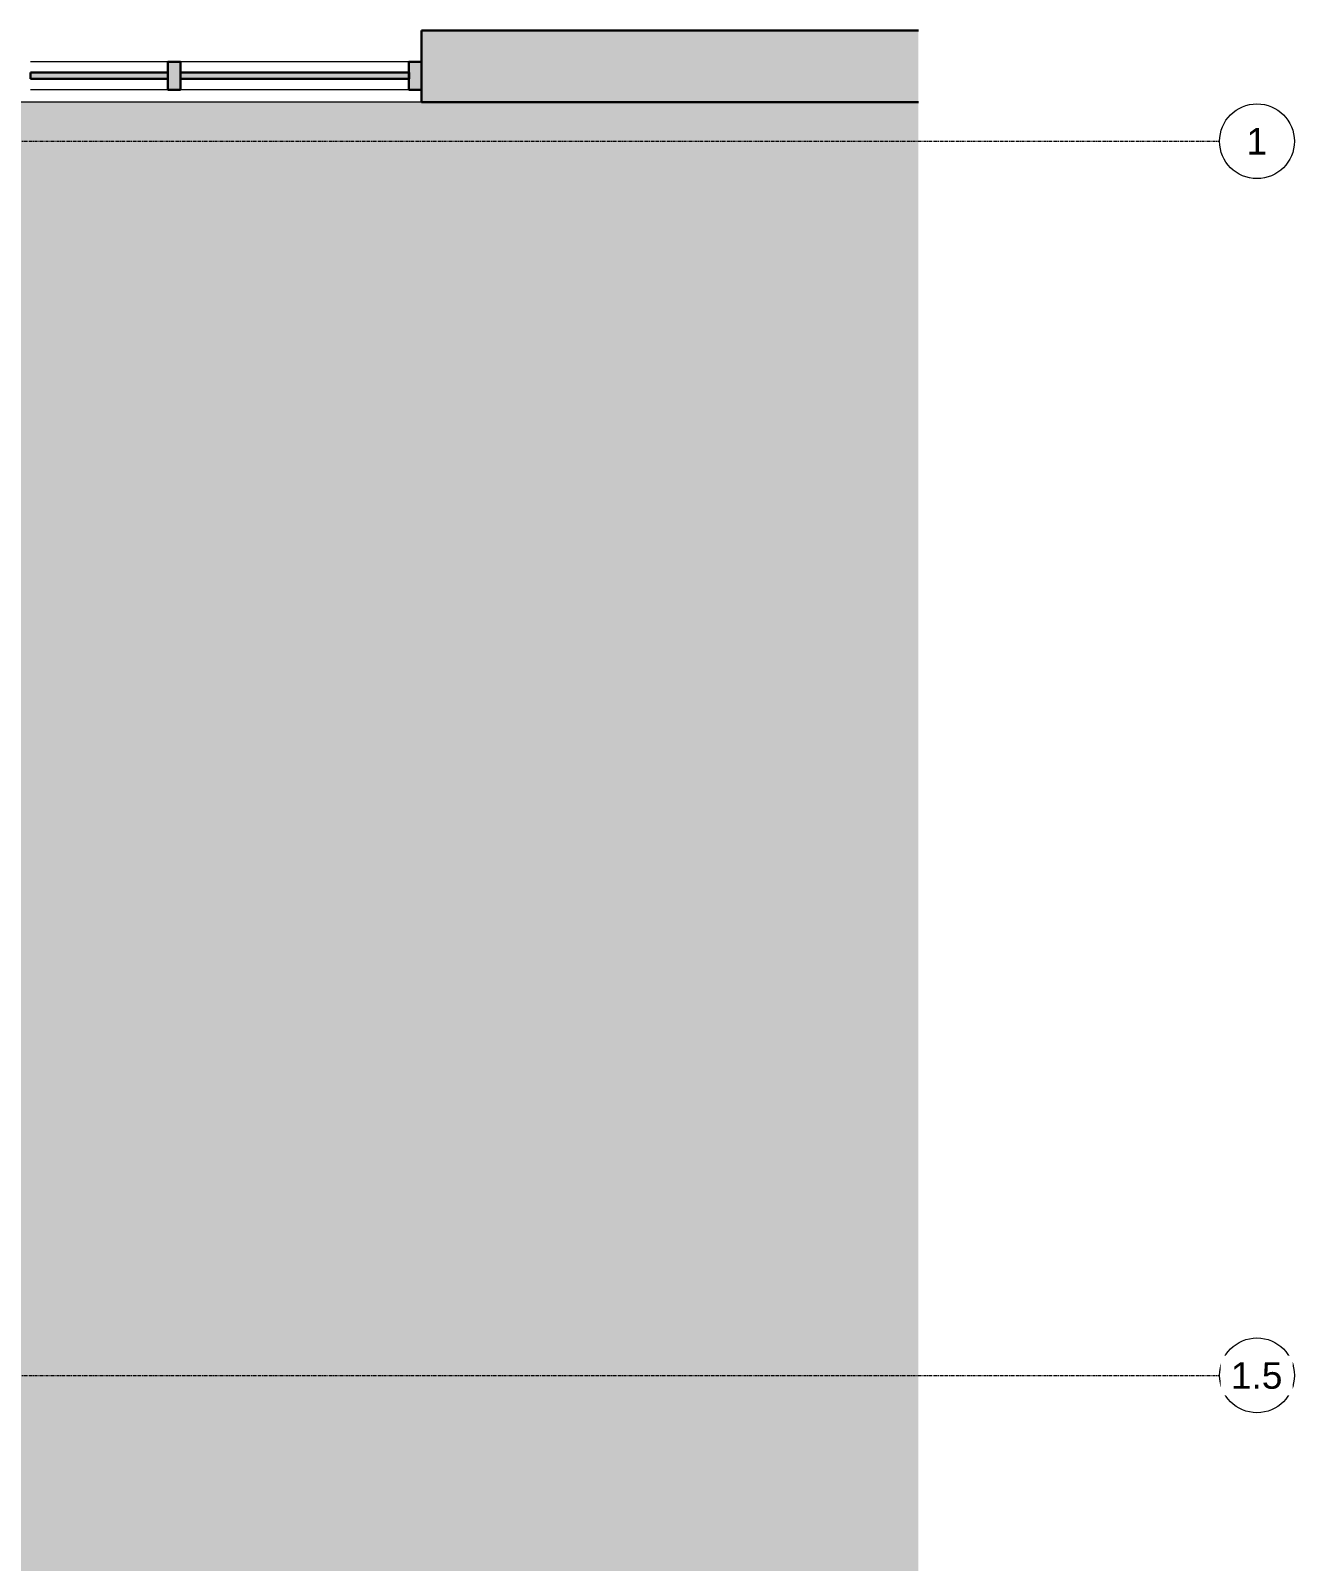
# Model space of a CAD drawing. Header units: inches. Extents: x 889 to 2667, y -546 to 1725.
# Drawn here: x 2464.1 to 2666.9, y 1434.2 to 1679.8 of the extents above; entities that cross this region are included whole.
import ezdxf

# ---------------------------------------------------------------- set-up
doc = ezdxf.new("R2010")
doc.units = ezdxf.units.IN
doc.header["$MEASUREMENT"] = 0
doc.linetypes.add('Grid Line 1_2_', pattern=[0.875, 0.5, -0.125, 0.125, -0.125])
for name, color, linetype, lineweight in [('A-DETL', 90, 'Continuous', 9), ('A-DETL-GENF', 92, 'Continuous', 9), ('A-GLAZ-CURT', 52, 'Continuous', 18), ('A-GLAZ-CWMG', 51, 'Continuous', 18), ('A-WALL', 113, 'Continuous', 13), ('A-WALL-PATT', 111, 'Continuous', 18), ('S-GRID', 1, 'Continuous', 9), ('S-GRID-IDEN', 1, 'Continuous', 9)]:
    doc.layers.add(name, color=color, linetype=linetype, lineweight=lineweight)
doc.styles.add('Swis721 Lt BT_2', font='swissl.ttf', dxfattribs={"height": 4.257319})

# ---------------------------------------------------------------- blocks, each defined once
blk = doc.blocks.new('System Panel - Glazed-V1-FIRST FLOOR CONSTRUCTION')
at = {"layer": 'A-GLAZ-CURT'}
blk.add_hatch(color=250, dxfattribs=at).paths.add_polyline_path([(11.01, -0.5), (11.01, 0.5), (-11.01, 0.5), (-11.01, -0.5)], flags=0)
at = {"layer": 'A-GLAZ-CURT', "color": 135, "lineweight": 30}
for p, q in [((11.01, 0.5), (-11.01, 0.5)), ((-11.01, 0.5), (-11.01, -0.5)), ((11.01, -0.5), (11.01, 0.5)), ((-11.01, -0.5), (11.01, -0.5))]:
    blk.add_line(p, q, dxfattribs=at)
blk = doc.blocks.new('System Panel - Glazed-4776495-FIRST FLOOR CONSTRUCTION')
at = {"layer": 'A-GLAZ-CURT'}
blk.add_hatch(color=250, dxfattribs=at).paths.add_polyline_path([(18.35, -0.5), (18.35, 0.5), (-18.35, 0.5), (-18.35, -0.5)], flags=0)
at = {"layer": 'A-GLAZ-CURT', "color": 135, "lineweight": 30}
for p, q in [((18.35, 0.5), (-18.35, 0.5)), ((-18.35, 0.5), (-18.35, -0.5)), ((18.35, -0.5), (18.35, 0.5)), ((-18.35, -0.5), (18.35, -0.5))]:
    blk.add_line(p, q, dxfattribs=at)
blk = doc.blocks.new('Rectangular Mullion - 2_ x 4_5_ rectangular-4776489-FIRST FLOOR CONSTRUCTION')
at = {"layer": 'A-GLAZ-CWMG'}
blk.add_hatch(color=250, dxfattribs=at).paths.add_polyline_path([(0, 2.25), (0, -2.25), (-2, -2.25), (-2, 2.25)], flags=0)
at = {"layer": 'A-GLAZ-CWMG', "color": 135, "lineweight": 30}
for p, q in [((-2, 2.25), (0, 2.25)), ((-2, -2.25), (-2, 2.25)), ((0, 2.25), (0, -2.25)), ((0, -2.25), (-2, -2.25))]:
    blk.add_line(p, q, dxfattribs=at)
blk = doc.blocks.new('Rectangular Mullion - 2_ x 4_5_ rectangular-4530477-FIRST FLOOR CONSTRUCTION')
at = {"layer": 'A-GLAZ-CWMG', "color": 55}
for p, q in [((-440.28, 1674.79), (-462.31, 1674.79)), ((-440.28, 1670.29), (-462.31, 1670.29))]:
    blk.add_line(p, q, dxfattribs=at)
blk = doc.blocks.new('Rectangular Mullion - 2_ x 4_5_ rectangular-4776485-FIRST FLOOR CONSTRUCTION')
at = {"layer": 'A-GLAZ-CWMG'}
blk.add_hatch(color=250, dxfattribs=at).paths.add_polyline_path([(-1, 2.25), (1, 2.25), (1, -2.25), (-1, -2.25), (-1, 0.5)], flags=0)
at = {"layer": 'A-GLAZ-CWMG', "color": 135, "lineweight": 30}
for p, q in [((-1, 2.25), (1, 2.25)), ((-1, -2.25), (-1, 2.25)), ((1, 2.25), (1, -2.25)), ((1, -2.25), (-1, -2.25))]:
    blk.add_line(p, q, dxfattribs=at)
blk = doc.blocks.new('Rectangular Mullion - 2_ x 4_5_ rectangular-4552106-FIRST FLOOR CONSTRUCTION')
at = {"layer": 'A-GLAZ-CWMG', "color": 55}
for p, q in [((102.41, 1674.79), (65.72, 1674.79)), ((102.41, 1670.29), (65.72, 1670.29))]:
    blk.add_line(p, q, dxfattribs=at)
blk = doc.blocks.new('Grid - Grid Head - Circle-50561-FIRST FLOOR CONSTRUCTION')
at = {"layer": 'S-GRID-IDEN'}
blk.add_circle((0, 0), 0.125, dxfattribs=at)

msp = doc.modelspace()

# ---------------------------------------------------------------- hatches: boundary and pattern name
at = {"layer": 'A-DETL-GENF', "transparency": 33554534}
h = msp.add_hatch(color=8, dxfattribs=at)
h.paths.add_polyline_path([(2592.19, 1071.93), (2606.52, 1071.93), (2606.52, 1100.16), (2592.19, 1100.16)], flags=0)
h.paths.add_polyline_path([(2039.82, 1071.93), (2039.82, 1105.04), (1979.81, 1105.04), (1979.81, 1071.93), (2002.81, 1071.93)], flags=0)
h.paths.add_polyline_path([(1861.16, 1071.93), (1974.94, 1071.93), (1974.94, 1100.16), (1861.16, 1100.16)], flags=0)
h.paths.add_polyline_path([(2497.19, 1071.93), (2587.31, 1071.93), (2587.31, 1100.16), (2497.19, 1100.16), (2497.19, 1076.14)], flags=0)
h.paths.add_polyline_path([(2045.07, 1071.93), (2189.07, 1071.93), (2189.07, 1099.79), (2045.07, 1099.79)], flags=0)
h.paths.add_polyline_path([(2386.33, 1071.93), (2427.44, 1071.93), (2427.44, 1100.16), (2194.32, 1100.16), (2194.32, 1071.93), (2327.01, 1071.93)], flags=0)
h.paths.add_polyline_path([(2432.31, 1071.93), (2492.31, 1071.93), (2492.31, 1100.16), (2432.31, 1100.16)], flags=0)
h.paths.add_polyline_path([(1953.81, 1105.04), (1956.81, 1105.04), (1956.81, 1184.04), (1861.16, 1184.04), (1861.16, 1105.04), (1930.06, 1105.04)], flags=0)
h.paths.add_polyline_path([(2587.31, 1105.04), (2606.52, 1105.04), (2606.52, 1184.04), (2552.19, 1184.04), (2552.19, 1197.04), (2503.19, 1197.04), (2503.19, 1184.04), (2432.06, 1184.04), (2432.06, 1105.04), (2557.06, 1105.04)], flags=0)
h.paths.add_polyline_path([(1897.17, 1188.29), (1953.81, 1188.29), (1953.81, 1247.04), (1923.06, 1247.04), (1923.06, 1273.79), (1904.81, 1273.79), (1904.81, 1303.29), (1930.06, 1303.29), (1930.06, 1329.66), (1861.16, 1329.66), (1861.16, 1188.29)], flags=0)
h.paths.add_polyline_path([(2557.06, 1188.91), (2606.52, 1188.91), (2606.52, 1255.04), (2557.06, 1255.04), (2557.06, 1197.04)], flags=0)
h.paths.add_polyline_path([(2462.06, 1188.91), (2498.31, 1188.91), (2498.31, 1211.04), (2552.19, 1211.04), (2552.19, 1255.04), (2432.06, 1255.04), (2432.06, 1188.91), (2448.84, 1188.91)], flags=0)
h.paths.add_polyline_path([(1934.59, 1251.29), (1953.81, 1251.29), (1953.81, 1281.04), (1934.31, 1281.04), (1934.31, 1273.79), (1927.31, 1273.79), (1927.31, 1251.29), (1930.06, 1251.29)], flags=0)
h.paths.add_polyline_path([(2552.19, 1259.91), (2606.52, 1259.91), (2606.52, 1668.29), (2462.06, 1668.29), (2462.06, 1259.91), (2513.35, 1259.91)], flags=0)
h.paths.add_polyline_path([(1935.81, 1259.99), (1935.81, 1272.09), (1936.62, 1272.09), (1936.62, 1266.29), (1947.5, 1266.29), (1947.5, 1272.09), (1948.31, 1272.09), (1948.31, 1259.99), (1947.5, 1259.99), (1947.5, 1265.78), (1936.62, 1265.78), (1936.62, 1259.99)], flags=0)
h.paths.add_polyline_path([(1930.14, 1334.54), (1953.81, 1334.54), (1953.81, 1441.66), (1861.16, 1441.66), (1861.16, 1334.54), (1930.06, 1334.54)], flags=0)
h.paths.add_polyline_path([(1948.64, 1446.54), (1953.81, 1446.54), (1953.81, 1554.66), (1861.16, 1554.66), (1861.16, 1446.54), (1938.03, 1446.54)], flags=0)
h.paths.add_polyline_path([(1953.81, 1559.54), (1953.81, 1651.04), (1930.06, 1651.04), (1930.06, 1668.29), (1926.07, 1668.29), (1926.07, 1670.29), (1862.07, 1670.29), (1862.07, 1668.29), (1861.16, 1668.29), (1861.16, 1559.54), (1946, 1559.54)], flags=0)
h.paths.add_polyline_path([(1953.81, 1655.29), (1953.81, 1668.29), (1934.31, 1668.29), (1934.31, 1655.29), (1952.76, 1655.29)], flags=0)
h.paths.add_polyline_path([(1946.48, 1656.99), (1946.48, 1661.83), (1937.64, 1661.83), (1937.64, 1656.99), (1936.96, 1656.99), (1936.96, 1667.09), (1937.64, 1667.09), (1937.64, 1662.25), (1946.48, 1662.25), (1946.48, 1667.09), (1947.16, 1667.09), (1947.16, 1656.99)], flags=0)
at = {"layer": 'A-WALL-PATT', "lineweight": 9}
h = msp.add_hatch(color=7, dxfattribs=at)
h.paths.add_polyline_path([(2461.44, 1668.29), (2462.06, 1668.29), (2462.06, 1679.79), (2430.06, 1679.79), (2430.06, 1668.29), (2460.81, 1668.29)], flags=0)
h.paths.add_polyline_path([(2526.78, 1668.29), (2606.52, 1668.29), (2606.52, 1679.79), (2526.78, 1679.79)], flags=0)
h.paths.add_polyline_path([(2270.06, 1668.29), (2366.06, 1668.29), (2366.06, 1679.79), (2270.06, 1679.79)], flags=0)
h.paths.add_polyline_path([(2022.06, 1668.29), (2110.06, 1668.29), (2110.06, 1679.79), (2022.06, 1679.79)], flags=0)
h.paths.add_polyline_path([(2203.06, 1668.29), (2206.06, 1668.29), (2206.06, 1679.79), (2174.06, 1679.79), (2174.06, 1668.29)], flags=0)

# ---------------------------------------------------------------- linework, layer by layer
at = {"layer": 'A-DETL'}
msp.add_line((2526.78, 1668.29), (2462.06, 1668.29), dxfattribs=at)
at = {"layer": 'A-WALL', "color": 135, "lineweight": 30}
for p, q in [((2606.52, 1679.79), (2526.78, 1679.79)), ((2526.78, 1679.79), (2526.78, 1668.29)), ((2526.78, 1668.29), (2606.52, 1668.29))]:
    msp.add_line(p, q, dxfattribs=at)
at = {"layer": 'S-GRID', "linetype": 'Grid Line 1_2_'}
msp.add_line((1812.82, 1662.04), (2654.85, 1662.04), dxfattribs=at)

# ---------------------------------------------------------------- block references
at = {"layer": 'A-GLAZ-CURT', "color": 55}
for name, p in [('System Panel - Glazed-V1-FIRST FLOOR CONSTRUCTION', (2475.08, 1672.54)), ('System Panel - Glazed-4776495-FIRST FLOOR CONSTRUCTION', (2506.44, 1672.54))]:
    msp.add_blockref(name, p, dxfattribs=at)
at = {"layer": 'A-GLAZ-CWMG', "color": 55}
for name, p in [('Rectangular Mullion - 2_ x 4_5_ rectangular-4530477-FIRST FLOOR CONSTRUCTION', (2926.38, 0)), ('Rectangular Mullion - 2_ x 4_5_ rectangular-4552106-FIRST FLOOR CONSTRUCTION', (2422.38, 0))]:
    msp.add_blockref(name, p, dxfattribs=at)
at = {"layer": 'A-GLAZ-CWMG', "color": 55, "extrusion": (0, 0, -1), "rotation": 180}
for name, p in [('Rectangular Mullion - 2_ x 4_5_ rectangular-4776485-FIRST FLOOR CONSTRUCTION', (-2487.09, 1672.54)), ('Rectangular Mullion - 2_ x 4_5_ rectangular-4776489-FIRST FLOOR CONSTRUCTION', (-2526.78, 1672.54))]:
    msp.add_blockref(name, p, dxfattribs=at)
at = {"layer": 'S-GRID-IDEN', "xscale": 47.99999999999997, "yscale": 47.99999999999997, "zscale": 47.99999999999997}
for p, rotation in [((2660.85, 1662.04), 269.9999999999994), ((2660.85, 1464.04), 269.9999999999995)]:
    msp.add_blockref('Grid - Grid Head - Circle-50561-FIRST FLOOR CONSTRUCTION', p, dxfattribs=dict(at, rotation=rotation))

# ---------------------------------------------------------------- next in the draw order: texts
at = {"layer": 'S-GRID-IDEN', "attachment_point": 2, "line_spacing_factor": 1.00667, "style": 'Swis721 Lt BT_2', "bg_fill": 3, "box_fill_scale": 1.25, "bg_fill_color": 0, "bg_fill_transparency": 0}
for s, insert, char_height, width in [('1', (2660.8, 1664.15), 4.26, 3.78), ('1.5', (2660.8, 1466.15), 4.257, 9.45)]:
    msp.add_mtext(s, dxfattribs=dict(at, insert=insert, char_height=char_height, width=width))

# ---------------------------------------------------------------- next in the draw order: linework, layer by layer
at = {"layer": 'S-GRID', "linetype": 'Grid Line 1_2_'}
msp.add_line((1812.82, 1464.04), (2654.85, 1464.04), dxfattribs=at)

doc.saveas('drawing.dxf')
